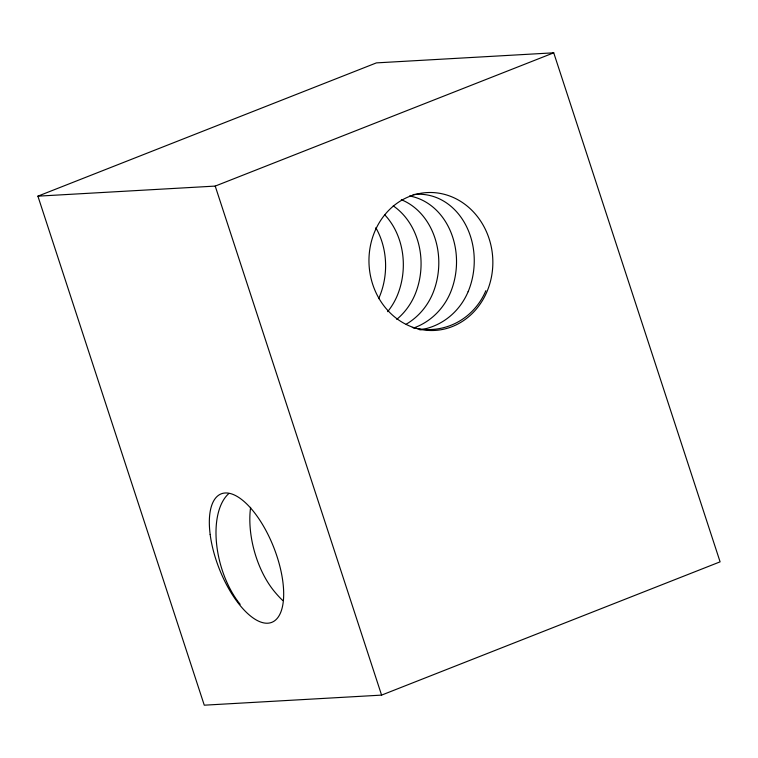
<?xml version="1.0" encoding="UTF-8"?>
<svg xmlns="http://www.w3.org/2000/svg" width="758" height="758" viewBox="0 0 758 758"><rect width="100%" height="100%" fill="white"/><g stroke="black" fill="none" stroke-linecap="round" stroke-linejoin="round"><path stroke-width="1.14" d="M37.9 196.161L376.413 62.886L553.728 52.814L720.1 561.839L381.587 695.114L204.272 705.186L37.9 196.161L215.215 186.089L553.728 52.814M215.215 186.089L381.587 695.114M409.576 195.981A68.286 56.689 -86 0 1 450.404 292.711A68.286 64.477 74.5 0 1 413.859 327.93M413.101 194.598A68.286 56.689 -86 0 1 464.673 223.051A68.286 56.689 -86 0 1 468.131 291.707M468.122 291.707A68.286 64.477 74.5 0 1 419.847 329.901M401.314 199.714A68.286 56.689 -86 0 1 432.676 293.725A68.286 64.477 74.5 0 1 406.184 324.206M485.85 290.702A68.286 64.477 74.5 0 1 412.324 327.447M393.25 205.901A68.286 56.689 -86 0 1 414.948 294.729A68.286 64.477 74.5 0 1 396.756 319.374M384.818 214.893A68.286 56.689 -86 0 1 397.211 295.734A68.286 64.477 74.5 0 1 387.641 311.671M375.816 227.741A68.286 56.689 -86 0 1 379.483 296.738A68.286 64.477 74.5 0 1 378.621 298.652M250.604 507.339A68.286 35.882 74.5 0 0 274.008 591.003A68.286 21.395 63.2 0 0 282.867 600.62M240.153 604.325A68.286 35.882 74.5 0 1 228.641 493.704M210.165 534.466A69.044 29.268 68.5 0 0 271.43 622.479A69.044 29.268 68.5 0 0 257.909 517.354A69.044 29.268 68.5 0 0 210.165 534.466M375.892 229.001A69.044 61.929 86.7 0 0 433.718 330.488A69.044 61.929 86.7 0 0 483.083 225.031A69.044 61.929 86.7 0 0 375.892 229.001"/></g></svg>
